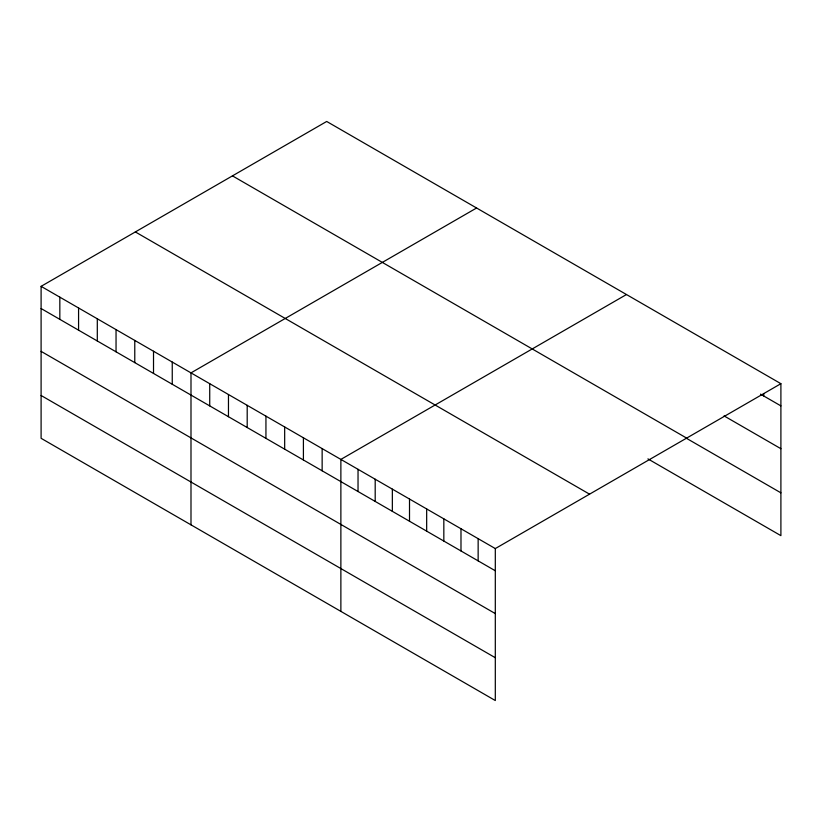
<?xml version="1.0" encoding="UTF-8"?>
<svg xmlns="http://www.w3.org/2000/svg" width="822" height="822" viewBox="0 0 822 822"><rect width="100%" height="100%" fill="white"/><g stroke="black" fill="none" stroke-linecap="round" stroke-linejoin="round"><path stroke-width="1.23" d="M41.1 286.344L495.306 548.572L495.306 700.539L41.1 438.311L41.1 286.344L326.694 121.461L780.9 383.689L780.9 535.656L647.921 458.882M476.585 207.997L190.992 372.88L190.992 524.847M626.467 294.533L340.873 459.416L340.873 611.383M495.306 548.572L780.9 383.689M760.525 394.128L780.9 405.893M724.059 415.901L780.9 448.709M232.451 175.867L686.658 438.105M685.456 437.725L780.9 492.83M135.342 231.927L589.549 494.166M41.1 308.538L495.306 570.776M41.1 351.364L495.306 613.592M41.1 395.485L495.306 657.723M763.741 393.512L763.741 395.978M478.147 538.667L478.147 560.871M460.988 528.762L460.988 550.956M443.829 518.857L443.829 541.051M426.669 508.952L426.669 531.146M409.51 499.046L409.51 521.24M392.351 489.141L392.351 511.335M375.192 479.226L375.192 501.43M358.032 469.321L358.032 491.515M322.142 448.596L322.142 470.8M303.41 437.787L303.41 459.981M284.669 426.967L284.669 449.161M265.938 416.148L265.938 438.342M247.196 405.328L247.196 427.532M228.465 394.519L228.465 416.713M209.723 383.699L209.723 405.893M172.25 362.06L172.25 384.254M153.519 351.241L153.519 373.445M134.777 340.431L134.777 362.625M116.046 329.612L116.046 351.806M97.304 318.792L97.304 340.986M78.573 307.973L78.573 330.177M59.831 297.163L59.831 319.357"/></g></svg>
